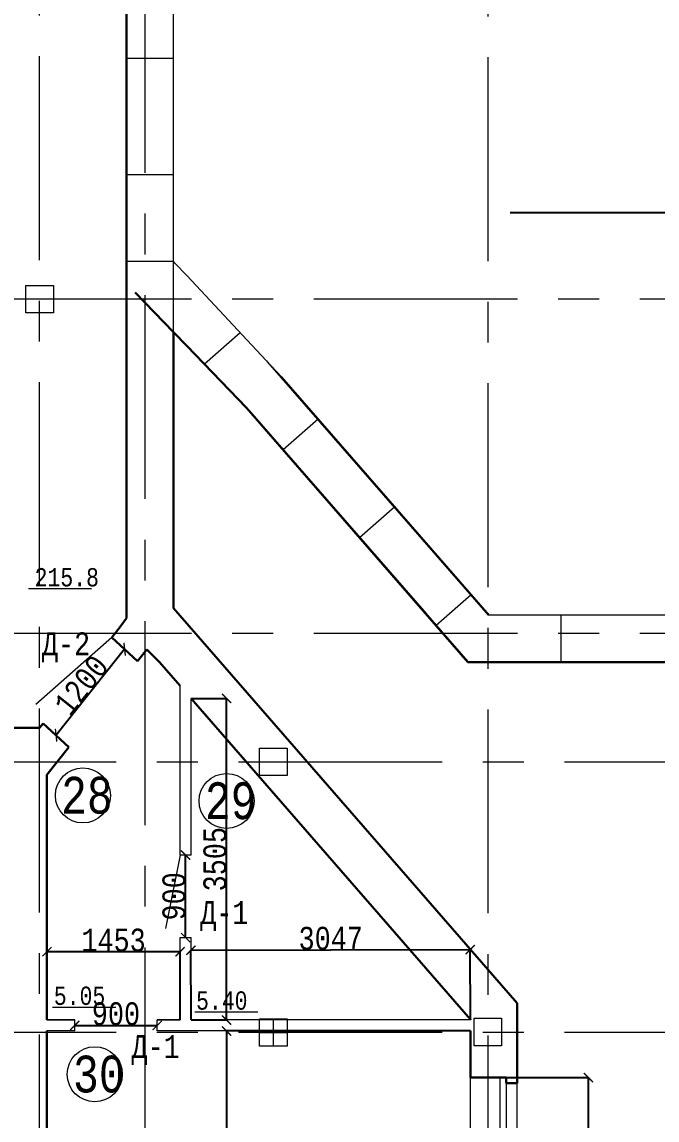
# Model space of a CAD drawing. Header units: millimetres. Extents: x -689206 to 4969298, y -1019800 to 703299.
# Drawn here: x 226386 to 233313, y -365319 to -353347 of the extents above; entities that cross this region are included whole.
import ezdxf

# ---------------------------------------------------------------- set-up
doc = ezdxf.new("R2010")
doc.units = ezdxf.units.MM
doc.linetypes.add('JIS_02_4.0', pattern=[5.5, 4, -1.5])
doc.linetypes.add('осеваяX2', pattern=[101.6, 63.5, -12.7, 12.7, -12.7])
for name, color, linetype, lineweight in [('несущие', 7, 'Continuous', 30), ('РАЗМЕРЫ', 7, 'Continuous', 9), ('стены', 7, 'Continuous', 20)]:
    doc.layers.add(name, color=color, linetype=linetype, lineweight=lineweight)
doc.layers.add('четотам', color=7, linetype='Continuous')
doc.styles.add('Аннотативный', font='isocteur.ttf', dxfattribs={"width": 0.7, "height": 250})
doc.dimstyles.new('Аннотативный', dxfattribs={"dimscale": 0, "dimtxt": 250, "dimasz": 100, "dimexe": 1.25, "dimexo": 0.625, "dimtad": 1, "dimdec": 0, "dimtxsty": 'Аннотативный', "dimblk": 'ARCHTICK', "dimcen": 2.5, "dimadec": 0, "dimazin": 0, "dimtfac": 1, "dimtdec": 0, "dimtmove": 0, "dimatfit": 3, "dimfxl": 1, "dimarcsym": 0})

# ---------------------------------------------------------------- blocks, each defined once
blk = doc.blocks.new('_ArchTick')
at = {"color": 0, "linetype": 'ByBlock', "const_width": 0.15}
blk.add_lwpolyline([(-0.5, -0.5), (0.5, 0.5)], dxfattribs=at)
blk = doc.blocks.new('*D1894')
at = {"layer": 'Defpoints', "color": 0, "lineweight": 20, "transparency": 16777216}
for p in [(228231, -360723), (228618, -360723), (228231, -364228)]:
    blk.add_point(p, dxfattribs=at)
at = {"layer": 'стены', "color": 0, "lineweight": -2, "transparency": 16777216}
for p, q in [((228232, -360723), (228619, -360723)), ((228618, -364228), (228618, -360723)), ((228232, -364228), (228619, -364228))]:
    blk.add_line(p, q, dxfattribs=at)
at = {"layer": 'стены', "color": 0, "lineweight": -2, "transparency": 16777216, "xscale": 100, "yscale": 100, "zscale": 100}
for p, rotation in [((228618, -360723), 90), ((228618, -364228), 270)]:
    blk.add_blockref('_ArchTick', p, dxfattribs=dict(at, rotation=rotation))
at = {"layer": 'стены', "color": 0, "lineweight": 5, "transparency": 16777216, "insert": (228492, -362475), "char_height": 250, "attachment_point": 5, "rotation": 90, "style": 'Аннотативный'}
blk.add_mtext('3505', dxfattribs=at)
blk = doc.blocks.new('*D1895')
at = {"layer": 'Defpoints', "color": 0, "lineweight": 20, "transparency": 16777216}
for p in [(231276, -363461), (228231, -364228), (231278, -364221)]:
    blk.add_point(p, dxfattribs=at)
at = {"layer": 'стены', "color": 0, "lineweight": -2, "transparency": 16777216}
for p, q in [((228229, -363468), (231276, -363461)), ((228231, -364227), (228229, -363467)), ((231278, -364220), (231276, -363460))]:
    blk.add_line(p, q, dxfattribs=at)
at = {"layer": 'стены', "color": 0, "lineweight": -2, "transparency": 16777216, "xscale": 100, "yscale": 100, "zscale": 100}
for p, rotation in [((228229, -363468), 180.1306317100902), ((231276, -363461), 0.1306317100901862)]:
    blk.add_blockref('_ArchTick', p, dxfattribs=dict(at, rotation=rotation))
at = {"layer": 'стены', "color": 0, "lineweight": 5, "transparency": 16777216, "insert": (229754, -363339), "char_height": 250, "attachment_point": 5, "rotation": 0.1306, "style": 'Аннотативный'}
blk.add_mtext('3047', dxfattribs=at)
blk = doc.blocks.new('*D1896')
at = {"layer": 'Defpoints', "color": 0, "lineweight": 20, "transparency": 16777216}
for p in [(226658, -363484), (226658, -364228), (228111, -364228)]:
    blk.add_point(p, dxfattribs=at)
at = {"layer": 'стены', "color": 0, "lineweight": -2, "transparency": 16777216}
for p, q in [((226658, -364227), (226658, -363483)), ((228111, -363484), (226658, -363484)), ((228111, -364227), (228111, -363483))]:
    blk.add_line(p, q, dxfattribs=at)
at = {"layer": 'стены', "color": 0, "lineweight": -2, "transparency": 16777216, "xscale": 100, "yscale": 100, "zscale": 100, "rotation": 180}
blk.add_blockref('_ArchTick', (226658, -363484), dxfattribs=at)
at = {"layer": 'стены', "color": 0, "lineweight": -2, "transparency": 16777216, "xscale": 100, "yscale": 100, "zscale": 100}
blk.add_blockref('_ArchTick', (228111, -363484), dxfattribs=at)
at = {"layer": 'стены', "color": 0, "lineweight": 5, "transparency": 16777216, "insert": (227385, -363359), "char_height": 250, "attachment_point": 5, "style": 'Аннотативный'}
blk.add_mtext('1453', dxfattribs=at)
blk = doc.blocks.new('*D1897')
at = {"layer": 'Defpoints', "color": 0, "lineweight": 20, "transparency": 16777216}
for p in [(231278, -364348), (228618, -367908), (231278, -367908)]:
    blk.add_point(p, dxfattribs=at)
at = {"layer": 'стены', "color": 0, "lineweight": -2, "transparency": 16777216}
for p, q in [((231278, -364348), (228617, -364348)), ((228618, -364348), (228618, -367908)), ((231278, -367908), (228617, -367908))]:
    blk.add_line(p, q, dxfattribs=at)
at = {"layer": 'стены', "color": 0, "lineweight": -2, "transparency": 16777216, "xscale": 100, "yscale": 100, "zscale": 100}
for p, rotation in [((228618, -364348), 90), ((228618, -367908), 270)]:
    blk.add_blockref('_ArchTick', p, dxfattribs=dict(at, rotation=rotation))
at = {"layer": 'стены', "color": 0, "lineweight": 5, "transparency": 16777216, "insert": (228492, -366128), "char_height": 250, "attachment_point": 5, "rotation": 90, "style": 'Аннотативный'}
blk.add_mtext('3560', dxfattribs=at)
blk = doc.blocks.new('*D1937')
at = {"layer": 'Defpoints', "color": 0, "lineweight": 20, "transparency": 16777216}
for p in [(228171, -362430), (228171, -362430), (228171, -363330)]:
    blk.add_point(p, dxfattribs=at)
at = {"layer": 'стены', "color": 0, "lineweight": -2, "transparency": 16777216}
for p, q in [((228171, -363330), (228171, -362430)), ((228172, -362430), (228172, -362430)), ((228172, -363330), (228172, -363330))]:
    blk.add_line(p, q, dxfattribs=at)
at = {"layer": 'стены', "color": 0, "lineweight": -2, "transparency": 16777216, "xscale": 100, "yscale": 100, "zscale": 100}
for p, rotation in [((228171, -362430), 90), ((228171, -363330), 270)]:
    blk.add_blockref('_ArchTick', p, dxfattribs=dict(at, rotation=rotation))
at = {"layer": 'стены', "color": 0, "lineweight": 5, "transparency": 16777216, "insert": (228045, -362880), "char_height": 250, "attachment_point": 5, "rotation": 90, "style": 'Аннотативный'}
blk.add_mtext('900', dxfattribs=at)
blk = doc.blocks.new('*D1938')
at = {"layer": 'Defpoints', "color": 0, "lineweight": 20, "transparency": 16777216}
for p in [(226961, -364288), (227861, -364288), (227861, -364288)]:
    blk.add_point(p, dxfattribs=at)
at = {"layer": 'стены', "color": 0, "lineweight": -2, "transparency": 16777216}
for p, q in [((226961, -364287), (226961, -364287)), ((226961, -364288), (227861, -364288)), ((227861, -364287), (227861, -364287))]:
    blk.add_line(p, q, dxfattribs=at)
at = {"layer": 'стены', "color": 0, "lineweight": -2, "transparency": 16777216, "xscale": 100, "yscale": 100, "zscale": 100, "rotation": 180}
blk.add_blockref('_ArchTick', (226961, -364288), dxfattribs=at)
at = {"layer": 'стены', "color": 0, "lineweight": -2, "transparency": 16777216, "xscale": 100, "yscale": 100, "zscale": 100}
blk.add_blockref('_ArchTick', (227861, -364288), dxfattribs=at)
at = {"layer": 'стены', "color": 0, "lineweight": 5, "transparency": 16777216, "insert": (227411, -364162), "char_height": 250, "attachment_point": 5, "style": 'Аннотативный'}
blk.add_mtext('900', dxfattribs=at)
blk = doc.blocks.new('*D2005')
at = {"layer": 'Defpoints', "color": 0, "linetype": 'ByBlock', "lineweight": 20, "transparency": 16777216}
for p in [(231278, -364856), (232564, -364856), (231278, -366956)]:
    blk.add_point(p, dxfattribs=at)
at = {"layer": 'РАЗМЕРЫ', "color": 0, "linetype": 'ByBlock', "lineweight": -2, "transparency": 16777216}
for p, q in [((231279, -364856), (232565, -364856)), ((232564, -366956), (232564, -364856)), ((231279, -366956), (232565, -366956))]:
    blk.add_line(p, q, dxfattribs=at)
at = {"layer": 'РАЗМЕРЫ', "color": 0, "linetype": 'ByBlock', "lineweight": -2, "transparency": 16777216, "xscale": 100, "yscale": 100, "zscale": 100}
for p, rotation in [((232564, -364856), 90), ((232564, -366956), 270)]:
    blk.add_blockref('_ArchTick', p, dxfattribs=dict(at, rotation=rotation))
at = {"layer": 'РАЗМЕРЫ', "color": 0, "linetype": 'ByBlock', "lineweight": 5, "transparency": 16777216, "insert": (232439, -365906), "char_height": 250, "attachment_point": 5, "rotation": 90, "style": 'Аннотативный'}
blk.add_mtext('2100', dxfattribs=at)
blk = doc.blocks.new('*D2000')
at = {"layer": 'Defpoints', "color": 0, "linetype": 'ByBlock', "lineweight": 20, "transparency": 16777216}
for p in [(227506, -360186), (226758, -361124), (226758, -361124)]:
    blk.add_point(p, dxfattribs=at)
at = {"layer": 'РАЗМЕРЫ', "color": 0, "linetype": 'ByBlock', "lineweight": -2, "transparency": 16777216}
for p, q in [((227506, -360186), (226758, -361124)), ((227505, -360185), (227505, -360185)), ((226757, -361124), (226757, -361124))]:
    blk.add_line(p, q, dxfattribs=at)
at = {"layer": 'РАЗМЕРЫ', "color": 0, "linetype": 'ByBlock', "lineweight": -2, "transparency": 16777216, "xscale": 100, "yscale": 100, "zscale": 100}
for p, rotation in [((227506, -360186), 51.45090040616488), ((226758, -361124), 231.4509004061649)]:
    blk.add_blockref('_ArchTick', p, dxfattribs=dict(at, rotation=rotation))
at = {"layer": 'РАЗМЕРЫ', "color": 0, "linetype": 'ByBlock', "lineweight": 5, "transparency": 16777216, "insert": (227033, -360577), "char_height": 250, "attachment_point": 5, "rotation": 51.4509, "style": 'Аннотативный'}
blk.add_mtext('1200', dxfattribs=at)

msp = doc.modelspace()

# ---------------------------------------------------------------- linework, layer by layer
at = {"layer": 'несущие', "lineweight": 30}
for p, q in [((228037.8, -359027.3), (228038.1, -359739.1)), ((227527.8, -359504.7), (227527.8, -359847.7))]:
    msp.add_line(p, q, dxfattribs=at)
at = {"layer": 'несущие', "color": 18, "linetype": 'ByBlock', "lineweight": 30, "true_color": 0x000000}
for p, q in [((231278.1, -364855.9), (231668.1, -364855.9)), ((231668.1, -364855.9), (231668.1, -364915.9)), ((231668.1, -364915.9), (231788.1, -364915.9))]:
    msp.add_line(p, q, dxfattribs=at)
at = {"layer": 'несущие', "color": 18, "linetype": 'ByBlock', "lineweight": 13, "true_color": 0x000000}
msp.add_line((231598.1, -364855.9), (231598.1, -366955.9), dxfattribs=at)
at = {"layer": 'несущие', "color": 18, "linetype": 'ByBlock', "lineweight": 9, "true_color": 0x000000}
msp.add_line((231668.1, -364915.9), (231668.1, -366895.9), dxfattribs=at)
at = {"layer": 'РАЗМЕРЫ', "linetype": 'осеваяX2', "lineweight": 5, "ltscale": 35}
for p, q in [((226578.1, -380834.4), (226578.1, -330993.1)), ((227727.8, -345656.9), (227727.8, -380834.4)), ((253128, -356370), (186075.3, -356370)), ((253128, -360014.8), (186075.3, -360014.8))]:
    msp.add_line(p, q, dxfattribs=at)
at = {"layer": 'РАЗМЕРЫ', "linetype": 'ByBlock', "lineweight": 20}
for p, q in [((228037.8, -355958.8), (228037.8, -349441.4)), ((228054.1, -355975.9), (228037.8, -355958.8)), ((228184, -356112.9), (228054.1, -355975.9)), ((228995.2, -356981.4), (228184, -356112.9)), ((228995.2, -356981.4), (228184, -356112.9))]:
    msp.add_line(p, q, dxfattribs=at)
at = {"layer": 'РАЗМЕРЫ', "lineweight": 20, "ltscale": 150}
for p, q in [((227527.9, -353741.2), (228038.2, -353741.2)), ((227527.7, -355011.2), (228037.9, -355011.2)), ((228037.8, -355958.8), (227527.8, -355958.8)), ((228037.8, -356727.7), (228037.8, -355958.8)), ((228766.2, -356736.3), (228375.2, -357078.6)), ((229617.5, -357678.1), (229233.8, -358012.9)), ((230452.5, -358635), (230068.8, -358969.8)), ((231287.5, -359591.9), (230903.8, -359926.7)), ((232267.1, -360325.9), (232267.1, -359815.9))]:
    msp.add_line(p, q, dxfattribs=at)
at = {"layer": 'РАЗМЕРЫ', "lineweight": 25, "ltscale": 150}
msp.add_line((234072.8, -355428.4), (231712.4, -355428.4), dxfattribs=at)
at = {"layer": 'РАЗМЕРЫ', "linetype": 'JIS_02_4.0', "lineweight": 30, "ltscale": 150}
msp.add_line((228037.8, -356727.7), (227527.8, -356197.3), dxfattribs=at)
at = {"layer": 'РАЗМЕРЫ', "linetype": 'ByBlock', "lineweight": 30}
for p, q in [((228037.8, -359027.3), (228037.8, -356727.7)), ((228183.5, -356879.2), (228037.8, -356727.7)), ((228833.7, -357555.5), (228183.5, -356879.2)), ((227458.2, -359940.5), (227527.8, -359847.7)), ((227365.6, -360056.8), (227458.2, -359940.5)), ((227645.6, -360314.7), (227365.6, -360056.8)), ((227645.6, -360314.7), (227746.7, -360187.9)), ((227884.9, -360325.2), (227746.7, -360187.9)), ((226475.3, -361044), (226158.8, -361044)), ((226578.9, -361044), (226617.6, -360995.4)), ((226897.7, -361253.4), (226617.6, -360995.4)), ((226658.1, -361554), (226897.7, -361253.4))]:
    msp.add_line(p, q, dxfattribs=at)
at = {"layer": 'РАЗМЕРЫ', "lineweight": 20}
for p, q in [((228995.2, -356981.4), (229215.5, -357217.3)), ((229215.5, -357217.3), (231483, -359815.9))]:
    msp.add_line(p, q, dxfattribs=at)
at = {"layer": 'РАЗМЕРЫ', "lineweight": 30}
for p, q in [((228833.7, -357555.5), (231251.1, -360325.9)), ((228866.6, -357592), (231251.1, -360324.8)), ((234807.1, -360325.9), (231251.1, -360325.9))]:
    msp.add_line(p, q, dxfattribs=at)
at = {"layer": 'РАЗМЕРЫ'}
msp.add_line((226455.7, -359525.2), (227144.9, -359525.2), dxfattribs=at)
at = {"layer": 'РАЗМЕРЫ', "linetype": 'ByBlock', "lineweight": 9}
msp.add_line((227365.6, -360056.8), (226536.3, -360787.4), dxfattribs=at)
at = {"layer": 'РАЗМЕРЫ', "linetype": 'ByBlock', "lineweight": 30, "ltscale": 35}
msp.add_line((226475.3, -361044), (226578.9, -361044), dxfattribs=at)
at = {"layer": 'РАЗМЕРЫ', "lineweight": 5}
for p, q in [((226719.3, -364088.1), (227408.6, -364088.1)), ((228270.7, -364140.1), (228960, -364140.1))]:
    msp.add_line(p, q, dxfattribs=at)
at = {"layer": 'стены', "linetype": 'осеваяX2', "lineweight": 5, "ltscale": 35}
for p, q in [((231468.1, -332394.6), (231468.1, -380834.4)), ((186075.3, -361414), (253128, -361414)), ((186075.3, -364362), (253128, -364362))]:
    msp.add_line(p, q, dxfattribs=at)
at = {"layer": 'стены', "lineweight": 30}
for p, q in [((227527.8, -348835.7), (227527.8, -359506.7)), ((228866.6, -357592), (230797.5, -359804.8)), ((228866.6, -357592), (230807.1, -359815.9)), ((231788.1, -364044.5), (228038.1, -359739.1)), ((228038.1, -360501.1), (227884.9, -360325.2)), ((228111.1, -360584.9), (227884.9, -360325.2)), ((231251.1, -360325.9), (234807.1, -360325.9)), ((231278.1, -364221.1), (228231.1, -360722.7)), ((231278.1, -364221.1), (228278.1, -360776.7)), ((226658.1, -364228), (226658.1, -361554)), ((231788.1, -364915.9), (231788.1, -364044.5)), ((231278.1, -364228), (231278.1, -364221.1)), ((226658.1, -364614), (226658.1, -364348)), ((231278.1, -364855.9), (231278.1, -364348)), ((226658.1, -364614), (226658.1, -366294))]:
    msp.add_line(p, q, dxfattribs=at)
at = {"layer": 'стены', "lineweight": 20}
for p, q in [((229052.5, -357041.8), (229064.4, -357057.6)), ((229064.4, -357057.6), (231471.1, -359815.9)), ((235317, -359815.9), (231471.1, -359815.9))]:
    msp.add_line(p, q, dxfattribs=at)
at = {"layer": 'стены'}
for p, q in [((231788.1, -364044.5), (228038.1, -359739.1)), ((226961.1, -364228), (226658.1, -364228)), ((228111.1, -364228), (227861.1, -364228)), ((229128, -364514), (229128, -364214)), ((228978, -364364), (229278, -364364))]:
    msp.add_line(p, q, dxfattribs=at)
at = {"layer": 'стены', "lineweight": 13}
for p, q in [((228111.1, -362430), (228111.1, -360584.9)), ((228231.1, -362430), (228231.1, -360722.7)), ((228231.1, -362430), (228111.1, -362430)), ((228111.1, -364228), (228111.1, -363330)), ((228111.1, -363330), (228231.1, -363330)), ((228231.1, -364228), (228231.1, -363330)), ((226658.1, -364228), (226961.1, -364228)), ((226961.1, -364348), (226961.1, -364228)), ((227861.1, -364228), (228111.1, -364228)), ((227861.1, -364348), (227861.1, -364228)), ((231278.1, -364228), (228231.1, -364228)), ((226961.1, -364348), (226658.1, -364348)), ((231278.1, -364348), (227861.1, -364348))]:
    msp.add_line(p, q, dxfattribs=at)
at = {"layer": 'стены', "lineweight": 9}
for p, q in [((228111.1, -362430), (227950.8, -363230.8)), ((231278.1, -366955.9), (231278.1, -364855.9)), ((231788.1, -366895.9), (231788.1, -364915.9))]:
    msp.add_line(p, q, dxfattribs=at)
at = {"layer": 'стены', "lineweight": 20}
msp.add_lwpolyline([(226428.1, -356220), (226728.1, -356220), (226728.1, -356520), (226428.1, -356520)], close=True, dxfattribs=at)
at = {"layer": 'стены'}
for points in [[(228978, -361264), (229278, -361264), (229278, -361564), (228978, -361564)], [(228978, -364214), (229278, -364214), (229278, -364514), (228978, -364514)], [(231318.1, -364210), (231618.1, -364210), (231618.1, -364510), (231318.1, -364510)]]:
    msp.add_lwpolyline(points, close=True, dxfattribs=at)
at = {"layer": 'четотам', "lineweight": 13}
for centre in [(227050, -361780.1), (228618, -361840.1), (227180, -364820.1)]:
    msp.add_circle(centre, 300, dxfattribs=at)

# ---------------------------------------------------------------- texts
at = {"layer": 'РАЗМЕРЫ', "insert": (226524, -359301.2), "char_height": 200, "width": 656.117, "attachment_point": 1, "style": 'Аннотативный'}
msp.add_mtext('215.8', dxfattribs=at)
at = {"layer": 'РАЗМЕРЫ', "lineweight": 20, "ltscale": 150, "char_height": 250, "width": 922.913, "attachment_point": 1, "style": 'Аннотативный'}
for s, insert in [('Д-2', (226603.1, -360001.8)), ('Д-1', (228330, -362932.5)), ('Д-1', (227580, -364392.5))]:
    msp.add_mtext(s, dxfattribs=dict(at, insert=insert))
at = {"layer": 'РАЗМЕРЫ', "lineweight": 13, "ltscale": 150, "char_height": 401.1, "width": 1460, "attachment_point": 1, "style": 'Аннотативный'}
for s, insert in [('28', (226812.8, -361577)), ('29', (228380.8, -361637)), ('30', (226942.8, -364617))]:
    msp.add_mtext(s, dxfattribs=dict(at, insert=insert))
at = {"layer": 'РАЗМЕРЫ', "lineweight": 5, "char_height": 200, "width": 656.117, "attachment_point": 1, "style": 'Аннотативный'}
for s, insert in [('5.05', (226733.4, -363864)), ('5.40', (228284.9, -363916))]:
    msp.add_mtext(s, dxfattribs=dict(at, insert=insert))

# ---------------------------------------------------------------- dimensions: what is measured, and where the dimension line sits
at = {"layer": 'РАЗМЕРЫ', "linetype": 'ByBlock', "lineweight": 5}
dim = msp.add_aligned_dim(p1=(227505.6, -360185.7), p2=(226757.6, -361124.4), distance=0, dimstyle='Аннотативный', dxfattribs=at)
dim.commit()
dim.dimension.update_dxf_attribs({"geometry": '*D2000', "text_midpoint": (227033.4, -360576.8)})
dim = msp.add_linear_dim(base=(232564.2, -364855.9), p1=(231278.1, -366955.9), p2=(231278.1, -364855.9), angle=90, dimstyle='Аннотативный', dxfattribs=at)
dim.commit()
dim.dimension.update_dxf_attribs({"geometry": '*D2005', "text_midpoint": (232438.6, -365905.9)})
at = {"layer": 'стены', "lineweight": 5}
for p1, p2, distance, picture, middle in [((228231.1, -364228), (228231.1, -360722.7), -386.9, '*D1894', (228492.4, -362475.3)), ((228171.1, -363330), (228171.1, -362430), 0, '*D1937', (228045.5, -362880)), ((226961.1, -364288), (227861.1, -364288), 0, '*D1938', (227411.1, -364162.4)), ((231278.134, -364347.9998), (231278.134, -367908.4626), -2660.1166, '*D1897', (228492.3925, -366128.2312))]:
    dim = msp.add_aligned_dim(p1=p1, p2=p2, distance=distance, dimstyle='Аннотативный', dxfattribs=at)
    dim.commit()
    dim.dimension.update_dxf_attribs({"geometry": picture, "text_midpoint": middle})
for base, p1, p2, angle, picture, middle in [((226658.1, -363484.3), (228111.1, -364228), (226658.1, -364228), 180, '*D1896', (227384.6, -363484.3)), ((231276.4, -363461), (228231.1, -364228), (231278.1, -364221.1), 0.13063, '*D1895', (229753.8, -363464.5))]:
    dim = msp.add_linear_dim(base=base, p1=p1, p2=p2, angle=angle, dimstyle='Аннотативный', dxfattribs=at)
    dim.commit()
    dim.dimension.update_dxf_attribs({"geometry": picture, "text_midpoint": middle, "dimtype": 161})

doc.saveas('drawing.dxf')
